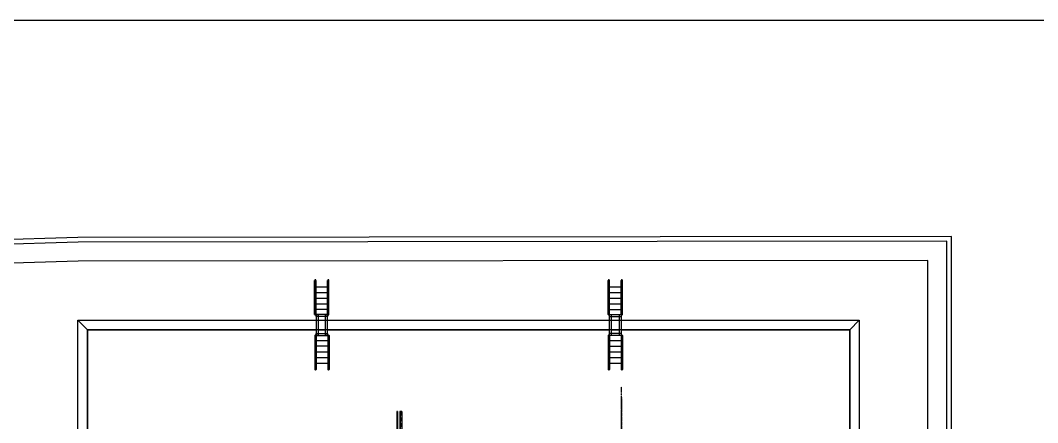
# Model space of a CAD drawing. Header units: millimetres. Extents: x -10011772 to -8149599, y 2847708 to 3434448.
# Drawn here: x -9565988 to -9459239, y 3305241 to 3347448 of the extents above; entities that cross this region are included whole.
import ezdxf

# ---------------------------------------------------------------- set-up
doc = ezdxf.new("R2010")
doc.units = ezdxf.units.MM
doc.linetypes.add('DASHDOT2', pattern=[0.5, 0.25, -0.125, 0, -0.125])
doc.linetypes.add('DIVIDE2', pattern=[0.625, 0.25, -0.125, 0, -0.125, 0, -0.125])
doc.layers.add('总平面底图', color=9, linetype='Continuous')

# ---------------------------------------------------------------- blocks, each defined once
blk = doc.blocks.new('总平面底图 爆炸危险区 LOCATION I')
at = {"layer": '总平面底图', "linetype": 'Continuous'}
for p, q in [((207172, 196359), (207181, 196359)), ((207172, 196359), (207181, 196359)), ((207172, 194572), (207172, 196359)), ((207181, 194572), (207181, 196359)), ((207241, 196359), (207250, 196359)), ((207241, 196359), (207250, 196359)), ((207241, 194572), (207241, 196359)), ((207250, 194572), (207250, 196359)), ((207250, 196023), (207850, 196023)), ((207850, 196359), (207858, 196359)), ((207858, 196359), (207850, 196359)), ((207850, 194572), (207850, 196359)), ((207858, 194572), (207858, 196359)), ((207919, 196359), (207927, 196359)), ((207927, 196359), (207919, 196359)), ((207919, 194572), (207919, 196359)), ((207927, 194572), (207927, 196359)), ((222572, 196359), (222581, 196359)), ((222572, 194572), (222572, 196359)), ((222572, 196359), (222581, 196359)), ((222581, 194572), (222581, 196359)), ((222641, 196359), (222650, 196359)), ((222641, 196359), (222650, 196359)), ((222641, 194572), (222641, 196359)), ((222650, 194572), (222650, 196359)), ((222650, 196023), (223250, 196023)), ((223250, 196359), (223258, 196359)), ((223258, 196359), (223250, 196359)), ((223250, 194572), (223250, 196359)), ((223258, 194572), (223258, 196359)), ((223319, 196359), (223327, 196359)), ((223327, 196359), (223319, 196359)), ((223319, 194572), (223319, 196359)), ((223327, 194572), (223327, 196359)), ((207250, 195725), (207850, 195725)), ((207250, 195427), (207850, 195427)), ((222650, 195725), (223250, 195725)), ((222650, 195427), (223250, 195427)), ((207250, 195129), (207850, 195129)), ((207850, 194831), (207250, 194831)), ((222650, 195129), (223250, 195129)), ((222650, 194831), (223250, 194831)), ((207181, 194572), (207172, 194572)), ((207172, 194572), (207181, 194572)), ((207250, 194572), (207241, 194572)), ((207241, 194572), (207250, 194572)), ((207250, 194572), (207250, 193479)), ((207250, 194572), (207352, 194572)), ((207250, 194470), (207250, 194572)), ((207850, 194572), (207250, 194572)), ((207850, 194470), (207250, 194470)), ((207352, 194572), (207352, 193472)), ((207748, 193472), (207748, 194572)), ((207748, 194572), (207850, 194572)), ((207858, 194572), (207850, 194572)), ((207858, 194572), (207850, 194572)), ((207850, 193472), (207850, 194572)), ((207850, 194572), (207850, 194470)), ((207927, 194572), (207919, 194572)), ((207927, 194572), (207919, 194572)), ((222581, 194572), (222572, 194572)), ((222572, 194572), (222581, 194572)), ((222650, 194572), (222641, 194572)), ((222641, 194572), (222650, 194572)), ((222650, 194572), (223250, 194572)), ((222650, 194470), (222650, 194572)), ((222650, 193472), (222650, 194572)), ((222650, 194572), (222752, 194572)), ((222650, 194470), (223250, 194470)), ((222752, 193472), (222752, 194572)), ((223148, 194572), (223148, 193472)), ((223148, 194572), (223250, 194572)), ((223250, 194572), (223250, 194470)), ((223250, 194572), (223250, 193472)), ((223258, 194572), (223250, 194572)), ((223258, 194572), (223250, 194572)), ((223327, 194572), (223319, 194572)), ((223327, 194572), (223319, 194572)), ((194750, 194272), (195250, 193772)), ((194750, 181572), (194750, 194272)), ((194750, 194272), (195250, 193772)), ((194750, 194272), (207250, 194272)), ((195250, 193772), (207250, 193772)), ((195250, 181572), (195250, 193772)), ((207352, 194272), (207748, 194272)), ((207352, 193772), (207748, 193772)), ((207850, 194272), (222650, 194272)), ((207850, 193772), (222650, 193772)), ((222752, 194272), (223148, 194272)), ((222752, 193772), (223148, 193772)), ((223250, 194272), (235750, 194272)), ((223250, 193772), (235250, 193772)), ((235750, 194272), (235250, 193772)), ((235750, 194272), (235250, 193772)), ((235250, 193772), (235250, 181572)), ((235750, 194272), (235750, 181572)), ((207182, 193472), (207190, 193472)), ((207182, 193472), (207190, 193472)), ((207182, 193472), (207182, 191684)), ((207190, 193472), (207190, 191684)), ((207250, 193573), (207850, 193573)), ((207250, 193479), (207250, 193573)), ((207352, 193472), (207251, 193472)), ((207251, 193472), (207251, 191684)), ((207251, 193472), (207850, 193472)), ((207259, 193472), (207259, 191684)), ((207850, 193472), (207748, 193472)), ((207850, 193573), (207850, 193472)), ((207850, 193517), (207859, 193517)), ((207859, 193472), (207859, 193517)), ((207859, 193472), (207868, 193472)), ((207868, 193472), (207859, 193472)), ((207859, 193472), (207859, 191684)), ((207868, 193472), (207868, 191684)), ((207928, 193472), (207937, 193472)), ((207937, 193472), (207928, 193472)), ((207928, 193472), (207928, 191684)), ((207937, 193472), (207937, 191684)), ((222572, 193472), (222581, 193472)), ((222572, 193472), (222581, 193472)), ((222572, 193472), (222572, 191684)), ((222581, 193472), (222581, 191684)), ((222641, 193472), (222650, 193472)), ((222641, 193472), (222650, 193472)), ((222641, 193472), (222641, 191684)), ((222650, 193472), (222650, 193573)), ((223250, 193573), (222650, 193573)), ((222650, 193472), (222650, 191684)), ((223250, 193472), (222650, 193472)), ((222752, 193472), (222650, 193472)), ((223250, 193472), (223148, 193472)), ((223250, 193573), (223250, 193472)), ((223250, 193472), (223258, 193472)), ((223258, 193472), (223250, 193472)), ((223250, 193472), (223250, 191684)), ((223258, 193472), (223258, 191684)), ((223319, 193472), (223327, 193472)), ((223327, 193472), (223319, 193472)), ((223319, 193472), (223319, 191684)), ((223327, 193472), (223327, 191684)), ((207259, 193212), (207859, 193212)), ((207859, 192914), (207259, 192914)), ((222650, 193212), (223250, 193212)), ((222650, 192914), (223250, 192914)), ((207259, 192616), (207859, 192616)), ((207259, 192318), (207859, 192318)), ((222650, 192616), (223250, 192616)), ((222650, 192318), (223250, 192318)), ((207190, 191684), (207182, 191684)), ((207182, 191684), (207190, 191684)), ((207259, 191684), (207251, 191684)), ((207251, 191684), (207259, 191684)), ((207259, 192020), (207859, 192020)), ((207868, 191684), (207859, 191684)), ((207868, 191684), (207859, 191684)), ((207937, 191684), (207928, 191684)), ((207937, 191684), (207928, 191684)), ((222581, 191684), (222572, 191684)), ((222572, 191684), (222581, 191684)), ((222650, 191684), (222641, 191684)), ((222641, 191684), (222650, 191684)), ((222650, 192020), (223250, 192020)), ((223258, 191684), (223250, 191684)), ((223258, 191684), (223250, 191684)), ((223327, 191684), (223319, 191684)), ((223327, 191684), (223319, 191684)), ((211517, 189486), (211483, 189486)), ((211483, 189486), (211483, 182214)), ((211517, 189486), (211517, 182214)), ((211757, 189486), (211643, 189486)), ((211643, 189486), (211643, 182214)), ((211757, 189486), (211757, 182198))]:
    blk.add_line(p, q, dxfattribs=at)
at = {"layer": '总平面底图'}
for p, q in [((194750, 194272), (235750, 194272)), ((194750, 168272), (194750, 194272)), ((194750, 194272), (235750, 194272)), ((194750, 168272), (194750, 194272)), ((235250, 193772), (195250, 193772)), ((195250, 193772), (195250, 168772)), ((235250, 168772), (235250, 193772)), ((235750, 194272), (235750, 168272)), ((235750, 194272), (235750, 168272))]:
    blk.add_line(p, q, dxfattribs=at)
at = {"layer": '总平面底图', "linetype": 'DASHDOT2'}
blk.add_line((223250, 190772), (223250, 188375), dxfattribs=at)
at = {"layer": '总平面底图', "linetype": 'DASHDOT2', "ltscale": 10}
for p, q in [((223250, 190272), (223250, 172272)), ((223274, 190238), (223274, 172238))]:
    blk.add_line(p, q, dxfattribs=at)
at = {"layer": '总平面底图', "linetype": 'DIVIDE2'}
for p, q in [((211500, 182214), (211500, 189486)), ((211700, 182223), (211700, 189486))]:
    blk.add_line(p, q, dxfattribs=at)
at = {"layer": '总平面底图'}
for points in [[(0, 0), (297000, 0), (297000, 210000), (0, 210000)], [(66029, 151265), (65724, 148520), (65064, 142483), (64836, 140391), (74150, 140673), (74478, 137865), (78444, 113647), (62192, 109053), (58156, 107813), (76003, 76828), (89887, 55971), (109015, 28128), (137544, 39006), (169559, 46788), (238486, 62607), (240973, 83058), (240589, 113912), (240589, 198661), (194754, 198615), (148734, 197208), (122816, 194188), (89756, 185753), (95541, 153392), (84920, 151500)], [(67149, 150029), (66966, 148383), (66307, 142348), (66234, 141683), (75259, 141957), (75717, 138038), (79858, 112748), (62546, 107854), (60021, 107079), (77066, 77487), (90922, 56671), (109488, 29646), (137172, 40202), (169272, 48005), (237351, 63629), (239722, 83126), (239339, 113904), (239339, 197410), (194774, 197365), (148825, 195960), (123044, 192957), (91191, 184829), (96992, 152381), (85038, 150252)]]:
    blk.add_lwpolyline(points, close=True, dxfattribs=at)
blk.add_lwpolyline([(169502, 47031), (238259, 62811), (240723, 83072), (240339, 113911), (240339, 198411), (194758, 198365), (148752, 196959), (122862, 193942), (90043, 185568), (95831, 153190), (84943, 151250), (66253, 151018)], dxfattribs=at)
at = {"layer": '总平面底图', "linetype": 'Continuous'}
for centre, start, end in [((207211, 196359), 0, 180), ((207211, 196359), 0, 180), ((207889, 196359), 0, 180), ((207889, 196359), 0, 180), ((222611, 196359), 0, 180), ((222611, 196359), 0, 180), ((223289, 196359), 0, 180), ((223289, 196359), 0, 180), ((207211, 194572), 180, 0), ((207211, 194572), 180, 0), ((207889, 194572), 180, 0), ((207889, 194572), 180, 0), ((222611, 194572), 180, 0), ((222611, 194572), 180, 0), ((223289, 194572), 180, 0), ((223289, 194572), 180, 0), ((207221, 193472), 0, 180), ((207221, 193472), 0, 180), ((207898, 193472), 0, 180), ((207898, 193472), 0, 180), ((222611, 193472), 0, 180), ((222611, 193472), 0, 180), ((223289, 193472), 0, 180), ((223289, 193472), 0, 180), ((207221, 191684), 180, 0), ((207221, 191684), 180, 0), ((207898, 191684), 180, 0), ((207898, 191684), 180, 0), ((222611, 191684), 180, 0), ((222611, 191684), 180, 0), ((223289, 191684), 180, 0), ((223289, 191684), 180, 0)]:
    blk.add_arc(centre, 30.2, start, end, dxfattribs=at)

msp = doc.modelspace()

# ---------------------------------------------------------------- block references
at = {"layer": '总平面底图', "xscale": 2, "yscale": 2, "zscale": 2}
msp.add_blockref('总平面底图 爆炸危险区 LOCATION I', (-9949454, 2927448), dxfattribs=at)

doc.saveas('drawing.dxf')
